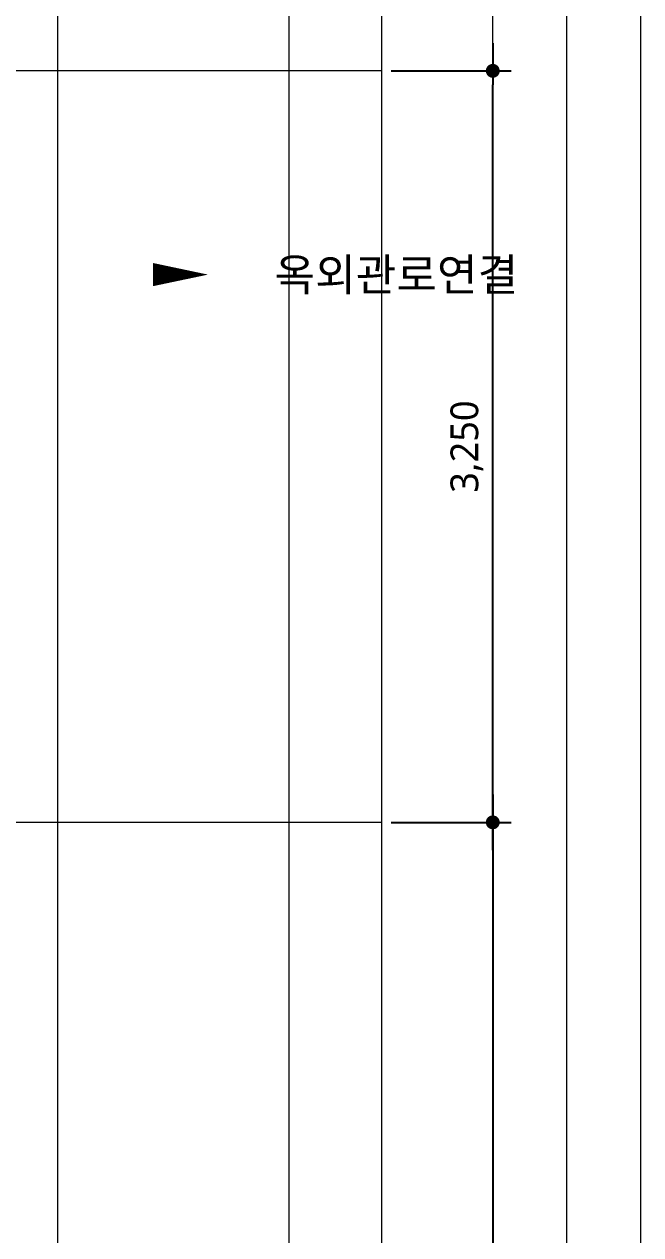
# Model space of a CAD drawing. Header units: millimetres. Extents: x 169673 to 334584, y 156879 to 224061.
# Drawn here: x 312739 to 315405, y 214246 to 219482 of the extents above; entities that cross this region are included whole.
import ezdxf
from ezdxf.enums import TextEntityAlignment as Align

# ---------------------------------------------------------------- set-up
doc = ezdxf.new("R2010")
doc.units = ezdxf.units.MM
doc.header["$LTSCALE"] = 40
doc.header["$MEASUREMENT"] = 0
doc.linetypes.add('CEN', pattern=[62, 60, -1, 0, -1])
doc.layers.get('0').update_dxf_attribs({"linetype": 'CONTINUOUS'})
doc.layers.add('A-AXIS-LINE', color=1, linetype='CEN', lineweight=15)
doc.layers.add('A-MKXX-NAME', color=3, linetype='CONTINUOUS', lineweight=25)
doc.layers.add('A-DIMS', color=7, linetype='CONTINUOUS')
doc.layers.add('MARK', color=6, linetype='CONTINUOUS')
doc.layers.add('A-XXXX-NPLT', color=144, linetype='CONTINUOUS', lineweight=15, plot=False)
doc.styles.add('HY울릉도L', font='')
doc.styles.add('맑은고딕', font='malgun.ttf')
doc.styles.get('HY울릉도L').set_extended_font_data('HYwulM')
doc.dimstyles.new('CDIM', dxfattribs={"dimtxt": 3, "dimasz": 1.5, "dimexe": 2, "dimexo": 1, "dimgap": 1, "dimtad": 1, "dimdec": 0, "dimrnd": 0.5, "dimzin": 0, "dimdsep": 32, "dimlunit": 6, "dimtxsty": 'HY울릉도L', "dimblk1": '_CIDOT', "dimblk2": '_CIDOT', "dimsah": 1, "dimcen": 5.5, "dimclrd": 2, "dimclre": 2, "dimclrt": 7, "dimadec": 0, "dimazin": 0, "dimtfac": 1, "dimtdec": 0, "dimtix": 1, "dimtmove": 2, "dimatfit": 1, "dimldrblk": '_CIDOT', "dimfxl": 1, "dimtolj": 1, "dimtzin": 0, "dimlwd": -1, "dimarcsym": 0})

# ---------------------------------------------------------------- blocks, each defined once
blk = doc.blocks.new('_CIDOT')
at = {"color": 0, "linetype": 'ByBlock'}
blk.add_line((2, 0), (-1, 0), dxfattribs=at)
at = {"color": 0, "linetype": 'ByBlock', "const_width": 0.5}
blk.add_lwpolyline([(-0.25, 0, 1), (0.25, 0, 1)], format="xyb", close=True, dxfattribs=at)
blk = doc.blocks.new('*D64')
at = {"layer": 'A-DIMS', "lineweight": -2, "transparency": 16777216}
for p, q in [((314325, 219280), (314845, 219280)), ((314325, 216030), (314845, 216030))]:
    blk.add_line(p, q, dxfattribs=at)
at = {"layer": 'A-DIMS', "transparency": 16777216}
blk.add_line((314765, 216090), (314765, 219220), dxfattribs=at)
at = {"layer": 'A-DIMS', "transparency": 16777216, "xscale": 60, "yscale": 60, "zscale": 60}
for p, rotation in [((314765, 219280), 90), ((314765, 216030), 270)]:
    blk.add_blockref('_CIDOT', p, dxfattribs=dict(at, rotation=rotation))
at = {"layer": 'A-DIMS', "color": 3, "transparency": 16777216, "insert": (314652.9, 217655), "char_height": 120, "attachment_point": 5, "rotation": 90, "style": '맑은고딕'}
blk.add_mtext('\\A1;3,250', dxfattribs=at)
blk = doc.blocks.new('*D65')
at = {"layer": 'A-DIMS', "lineweight": -2, "transparency": 16777216}
for p, q in [((314325, 216030), (314845, 216030)), ((314325, 209380), (314845, 209380))]:
    blk.add_line(p, q, dxfattribs=at)
at = {"layer": 'A-DIMS', "transparency": 16777216}
blk.add_line((314765, 215970), (314765, 209440), dxfattribs=at)
at = {"layer": 'A-DIMS', "transparency": 16777216, "xscale": 60, "yscale": 60, "zscale": 60}
for p, rotation in [((314765, 216030), 90), ((314765, 209380), 270)]:
    blk.add_blockref('_CIDOT', p, dxfattribs=dict(at, rotation=rotation))
at = {"layer": 'A-DIMS', "color": 3, "transparency": 16777216, "insert": (314652.9, 212705), "char_height": 120, "attachment_point": 5, "rotation": 90, "style": '맑은고딕'}
blk.add_mtext('\\A1;6,650', dxfattribs=at)

msp = doc.modelspace()

# ---------------------------------------------------------------- linework, layer by layer
at = {"layer": 'A-AXIS-LINE', "ltscale": 50}
for p, q in [((312885, 207980), (312885, 220680)), ((314285, 219280), (306735, 219280)), ((314285, 216030), (306735, 216030))]:
    msp.add_line(p, q, dxfattribs=at)
at = {"layer": 'A-XXXX-NPLT'}
for points in [[(315405, 221800), (305615, 221800), (305615, 206860), (315405, 206860)], [(315085, 221480), (305935, 221480), (305935, 207180), (315085, 207180)], [(314765, 221160), (306255, 221160), (306255, 207500), (314765, 207500)], [(314285, 220680), (306735, 220680), (306735, 207980), (314285, 207980)], [(313885, 220280), (307135, 220280), (307135, 208380), (313885, 208380), (313885, 209680), (311685, 209680), (311685, 210910), (313885, 210910)]]:
    msp.add_lwpolyline(points, close=True, dxfattribs=at)
at = {"layer": 'MARK', "elevation": 0}
msp.add_lwpolyline([(313533.6, 218398.8, 0, 100, 0), (313296.3, 218398.9, 100, 100, 0)], format="xyseb", dxfattribs=at)

# ---------------------------------------------------------------- texts
at = {"layer": 'A-MKXX-NAME', "style": '맑은고딕'}
msp.add_text('옥외관로연결', height=140, dxfattribs=at).set_placement((314348.1, 218400.3, 0), align=Align.MIDDLE)

# ---------------------------------------------------------------- dimensions: what is measured, and where the dimension line sits
at = {"layer": 'A-DIMS'}
for base, p2, angle, picture, middle in [((314765, 219280), (314285, 219280), 270, '*D64', (314652.9, 217655)), ((314765, 209380), (314285, 209380), 90, '*D65', (314652.9, 212705))]:
    dim = msp.add_linear_dim(base=base, p1=(314285, 216030), p2=p2, angle=angle, dimstyle='CDIM', override={"dimscale": 40, "dimtxsty": '맑은고딕', "dimclrd": 256, "dimclre": 256, "dimclrt": 3}, dxfattribs=at)
    dim.commit()
    dim.dimension.update_dxf_attribs({"geometry": picture, "text_midpoint": middle})

doc.saveas('drawing.dxf')
